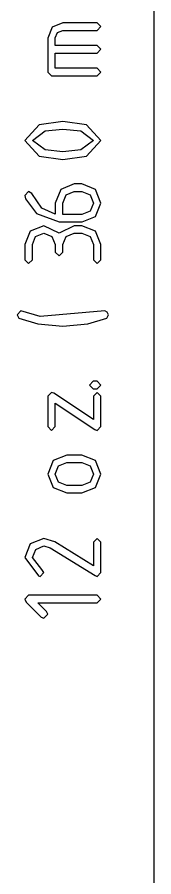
# Model space of a CAD drawing. Header units: metres. Extents: x 0 to 16.5, y 0 to 11.5.
# Drawn here: x 4.764 to 4.855, y 9.819 to 10.391 of the extents above; entities that cross this region are included whole.
import ezdxf

# ---------------------------------------------------------------- set-up
doc = ezdxf.new("R2010")
doc.units = ezdxf.units.M

msp = doc.modelspace()

# ---------------------------------------------------------------- linework, layer by layer
msp.add_lwpolyline([(4.85454, 10.9001), (4.85454, 9.54075)])
for points in [[(4.78657, 10.3523), (4.81694, 10.3523), (4.81944, 10.3548), (4.81694, 10.3574), (4.78907, 10.3574), (4.78907, 10.3675), (4.81694, 10.3675), (4.81944, 10.37), (4.81694, 10.3725), (4.78907, 10.3725), (4.78907, 10.3776), (4.79058, 10.3811), (4.79411, 10.3826), (4.81694, 10.3826), (4.81944, 10.3851), (4.81694, 10.3876), (4.79417, 10.3876), (4.78694, 10.3847), (4.78407, 10.3775), (4.78407, 10.3548), (4.78657, 10.3523)], [(4.77849, 10.3198), (4.76882, 10.3093), (4.77849, 10.2989), (4.79411, 10.2967), (4.80979, 10.2989), (4.81944, 10.3093), (4.80979, 10.3198), (4.79411, 10.3219), (4.77849, 10.3198)], [(4.80604, 10.3156), (4.8144, 10.3093), (4.80604, 10.3031), (4.79411, 10.3017), (4.78233, 10.3031), (4.77387, 10.3093), (4.78228, 10.3156), (4.79411, 10.3169), (4.80604, 10.3156)], [(4.76937, 10.2704), (4.77653, 10.2607), (4.79161, 10.255), (4.80692, 10.255), (4.81575, 10.2587), (4.81944, 10.2676), (4.81575, 10.2766), (4.80681, 10.2803), (4.80171, 10.2803), (4.79275, 10.2767), (4.78907, 10.2676), (4.78907, 10.2602), (4.78028, 10.2641), (4.77354, 10.274), (4.77138, 10.2753), (4.76882, 10.2727), (4.76937, 10.2704)], [(4.79411, 10.2676), (4.79628, 10.2731), (4.80171, 10.2753), (4.80681, 10.2753), (4.81222, 10.2731), (4.8144, 10.2676), (4.81222, 10.2623), (4.80681, 10.26), (4.79411, 10.26), (4.79411, 10.2676)], [(4.79628, 10.2453), (4.80171, 10.2475), (4.80681, 10.2475), (4.81222, 10.2453), (4.8144, 10.2399), (4.8144, 10.2298), (4.81694, 10.2273), (4.81944, 10.2298), (4.81944, 10.2399), (4.81575, 10.2488), (4.80681, 10.2525), (4.80171, 10.2525), (4.79161, 10.2475), (4.78147, 10.2525), (4.77251, 10.2488), (4.76882, 10.2399), (4.76882, 10.2298), (4.77138, 10.2273), (4.77387, 10.2298), (4.77387, 10.2399), (4.77604, 10.2453), (4.78147, 10.2475), (4.78689, 10.2453), (4.78907, 10.24), (4.78907, 10.2349), (4.79161, 10.2324), (4.79411, 10.2349), (4.79411, 10.24), (4.79628, 10.2453)], [(4.77897, 10.1921), (4.76633, 10.1957), (4.76383, 10.1931), (4.76497, 10.191), (4.77761, 10.1872), (4.79411, 10.1856), (4.81065, 10.1872), (4.82329, 10.191), (4.82449, 10.1931), (4.82368, 10.1949), (4.82194, 10.1957), (4.77897, 10.1921)], [(4.81694, 10.1439), (4.81944, 10.1464), (4.81694, 10.1489), (4.81435, 10.1489), (4.81185, 10.1464), (4.81435, 10.1439), (4.81694, 10.1439)], [(4.81543, 10.1167), (4.817, 10.1162), (4.81944, 10.1187), (4.81944, 10.1389), (4.81694, 10.1414), (4.8144, 10.1389), (4.8144, 10.1234), (4.78814, 10.1409), (4.78668, 10.1414), (4.78407, 10.1389), (4.78407, 10.1187), (4.78657, 10.1162), (4.78907, 10.1187), (4.78907, 10.1343), (4.81543, 10.1167)], [(4.81575, 10.0782), (4.81944, 10.0871), (4.81575, 10.096), (4.80681, 10.0997), (4.79671, 10.0997), (4.78776, 10.096), (4.78407, 10.0871), (4.78776, 10.0782), (4.79671, 10.0745), (4.80681, 10.0745), (4.81575, 10.0782)], [(4.81222, 10.0925), (4.8144, 10.0871), (4.81222, 10.0817), (4.80681, 10.0795), (4.79671, 10.0795), (4.79129, 10.0817), (4.78907, 10.0871), (4.79129, 10.0925), (4.79671, 10.0947), (4.80681, 10.0947), (4.81222, 10.0925)], [(4.77794, 10.0192), (4.77897, 10.0189), (4.78157, 10.0214), (4.78028, 10.0236), (4.77387, 10.0315), (4.77615, 10.0369), (4.78147, 10.0392), (4.78569, 10.0379), (4.81554, 10.0194), (4.81694, 10.0189), (4.81944, 10.0214), (4.81944, 10.0417), (4.81694, 10.0442), (4.8144, 10.0417), (4.8144, 10.026), (4.78879, 10.0419), (4.78147, 10.0442), (4.77251, 10.0405), (4.76882, 10.0315), (4.77794, 10.0192)], [(4.81694, 10.0013), (4.81944, 10.0038), (4.81694, 10.0063), (4.77138, 10.0063), (4.76882, 10.0038), (4.76986, 10.0017), (4.77974, 9.99186), (4.78157, 9.99115), (4.78407, 9.99365), (4.78326, 9.99544), (4.77746, 10.0013), (4.81694, 10.0013)]]:
    msp.add_lwpolyline(points, close=True)

doc.saveas('drawing.dxf')
